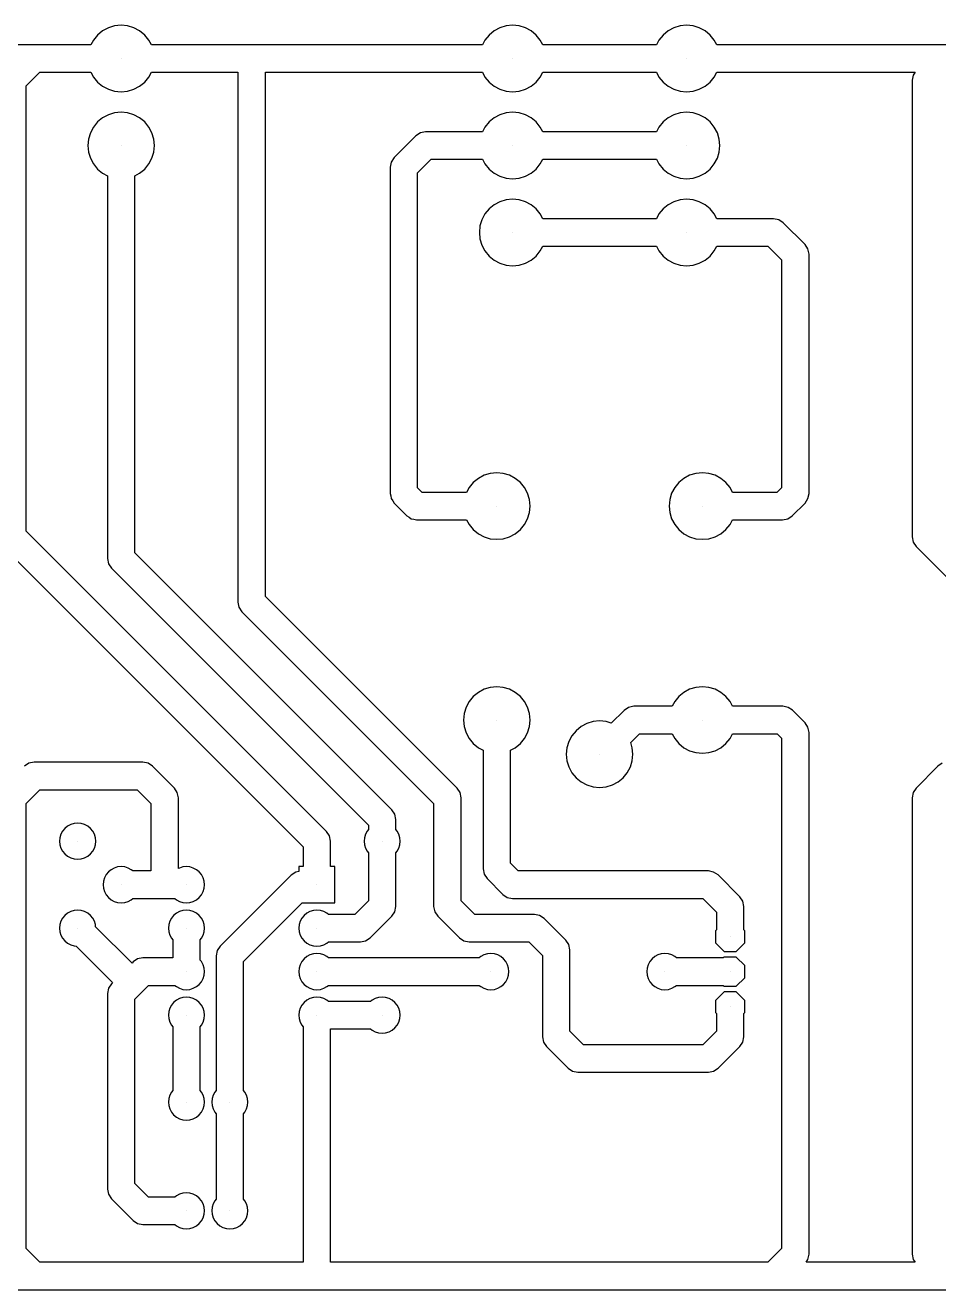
# Model space of a CAD drawing. Extents: x -126 to 94, y 3 to 111.
# Drawn here: x -16.3 to 37.1, y 19.4 to 93.3 of the extents above; entities that cross this region are included whole.
import ezdxf

# ---------------------------------------------------------------- set-up
doc = ezdxf.new("R2010")
doc.units = 0
doc.header["$LTSCALE"] = 0.000394
doc.header["$PDMODE"] = 35
doc.header["$PDSIZE"] = 0.000315
doc.layers.add('PLAN_1', color=7, linetype='CONTINUOUS')

msp = doc.modelspace()

# ---------------------------------------------------------------- linework, layer by layer
at = {"layer": 'PLAN_1', "color": 7}
for p, q in [((-11.41423, 93.113541), (-11.750221, 92.933952)), ((-11.04966, 93.224136), (-11.41423, 93.113541)), ((-10.670525, 93.261475), (-11.04966, 93.224136)), ((-10.291389, 93.224136), (-10.670525, 93.261475)), ((-9.926819, 93.113541), (-10.291389, 93.224136)), ((-9.590828, 92.933952), (-9.926819, 93.113541)), ((11.44577, 93.113541), (11.109772, 92.933952)), ((11.810333, 93.224136), (11.44577, 93.113541)), ((12.189468, 93.261475), (11.810333, 93.224136)), ((12.568604, 93.224136), (12.189468, 93.261475)), ((12.933167, 93.113541), (12.568604, 93.224136)), ((13.269165, 92.933952), (12.933167, 93.113541)), ((21.605774, 93.113541), (21.269775, 92.933952)), ((21.970337, 93.224136), (21.605774, 93.113541)), ((22.349472, 93.261475), (21.970337, 93.224136)), ((22.728607, 93.224136), (22.349472, 93.261475)), ((23.09317, 93.113541), (22.728607, 93.224136)), ((23.429169, 92.933952), (23.09317, 93.113541)), ((-12.2864, 92.397774), (-12.435684, 92.118477)), ((-12.044716, 92.692268), (-12.2864, 92.397774)), ((-11.750221, 92.933952), (-12.044716, 92.692268)), ((-9.296333, 92.692268), (-9.590828, 92.933952)), ((-9.054649, 92.397774), (-9.296333, 92.692268)), ((-8.905365, 92.118477), (-9.054649, 92.397774)), ((10.573593, 92.397774), (10.424316, 92.118477)), ((10.815277, 92.692268), (10.573593, 92.397774)), ((11.109772, 92.933952), (10.815277, 92.692268)), ((13.56366, 92.692268), (13.269165, 92.933952)), ((13.805344, 92.397774), (13.56366, 92.692268)), ((13.95462, 92.118477), (13.805344, 92.397774)), ((20.733597, 92.397774), (20.58432, 92.118477)), ((20.975281, 92.692268), (20.733597, 92.397774)), ((21.269775, 92.933952), (20.975281, 92.692268)), ((23.723663, 92.692268), (23.429169, 92.933952)), ((23.965347, 92.397774), (23.723663, 92.692268)), ((24.114624, 92.118477), (23.965347, 92.397774)), ((-15.750526, 92.118477), (-29.225365, 92.118477)), ((-12.435684, 92.118477), (-15.750526, 92.118477)), ((-3.050529, 92.118477), (-8.905365, 92.118477)), ((10.424316, 92.118477), (-3.050529, 92.118477)), ((20.58432, 92.118477), (13.95462, 92.118477)), ((37.589478, 92.118477), (24.114624, 92.118477)), ((-16.220123, 89.716553), (-15.418999, 90.517677)), ((-15.418999, 90.517677), (-12.435684, 90.517677)), ((-12.435684, 90.517677), (-12.2864, 90.23838)), ((-12.2864, 90.23838), (-12.044716, 89.943886)), ((-9.296333, 89.943886), (-9.054649, 90.23838)), ((-9.054649, 90.23838), (-8.905365, 90.517677)), ((-8.905365, 90.517677), (-3.850929, 90.517677)), ((-3.850929, 90.517677), (-3.850929, 59.568073)), ((-2.25013, 59.899605), (-2.25013, 90.517677)), ((-2.25013, 90.517677), (10.424316, 90.517677)), ((10.424316, 90.517677), (10.573593, 90.23838)), ((10.573593, 90.23838), (10.815277, 89.943886)), ((13.56366, 89.943886), (13.805344, 90.23838)), ((13.805344, 90.23838), (13.95462, 90.517677)), ((13.95462, 90.517677), (20.58432, 90.517677)), ((20.58432, 90.517677), (20.733597, 90.23838)), ((20.733597, 90.23838), (20.975281, 89.943886)), ((23.723663, 89.943886), (23.965347, 90.23838)), ((23.965347, 90.23838), (24.114624, 90.517677)), ((24.114624, 90.517677), (35.689117, 90.517677)), ((35.580002, 90.354378), (35.519073, 90.04808)), ((35.689117, 90.517677), (35.580002, 90.354378)), ((-16.220123, 63.709599), (-16.220123, 89.716553)), ((-12.044716, 89.943886), (-11.750221, 89.702202)), ((-11.750221, 89.702202), (-11.41423, 89.522614)), ((-11.41423, 89.522614), (-11.04966, 89.412018)), ((-11.04966, 89.412018), (-10.670525, 89.37468)), ((-10.670525, 89.37468), (-10.291389, 89.412018)), ((-10.291389, 89.412018), (-9.926819, 89.522614)), ((-9.926819, 89.522614), (-9.590828, 89.702202)), ((-9.590828, 89.702202), (-9.296333, 89.943886)), ((10.815277, 89.943886), (11.109772, 89.702202)), ((11.109772, 89.702202), (11.44577, 89.522614)), ((11.44577, 89.522614), (11.810333, 89.412018)), ((11.810333, 89.412018), (12.189468, 89.37468)), ((12.189468, 89.37468), (12.568604, 89.412018)), ((12.568604, 89.412018), (12.933167, 89.522614)), ((12.933167, 89.522614), (13.269165, 89.702202)), ((13.269165, 89.702202), (13.56366, 89.943886)), ((20.975281, 89.943886), (21.269775, 89.702202)), ((21.269775, 89.702202), (21.605774, 89.522614)), ((21.605774, 89.522614), (21.970337, 89.412018)), ((21.970337, 89.412018), (22.349472, 89.37468)), ((22.349472, 89.37468), (22.728607, 89.412018)), ((22.728607, 89.412018), (23.09317, 89.522614)), ((23.09317, 89.522614), (23.429169, 89.702202)), ((23.429169, 89.702202), (23.723663, 89.943886)), ((35.519073, 90.04808), (35.519073, 63.378071)), ((-11.41423, 88.033539), (-11.750221, 87.853951)), ((-11.04966, 88.144135), (-11.41423, 88.033539)), ((-10.670525, 88.181473), (-11.04966, 88.144135)), ((-10.291389, 88.144135), (-10.670525, 88.181473)), ((-9.926819, 88.033539), (-10.291389, 88.144135)), ((-9.590828, 87.853951), (-9.926819, 88.033539)), ((11.44577, 88.033539), (11.109772, 87.853951)), ((11.810333, 88.144135), (11.44577, 88.033539)), ((12.189468, 88.181473), (11.810333, 88.144135)), ((12.568604, 88.144135), (12.189468, 88.181473)), ((12.933167, 88.033539), (12.568604, 88.144135)), ((13.269165, 87.853951), (12.933167, 88.033539)), ((21.605774, 88.033539), (21.269775, 87.853951)), ((21.970337, 88.144135), (21.605774, 88.033539)), ((22.349472, 88.181473), (21.970337, 88.144135)), ((22.728607, 88.144135), (22.349472, 88.181473)), ((23.09317, 88.033539), (22.728607, 88.144135)), ((23.429169, 87.853951), (23.09317, 88.033539)), ((-12.2864, 87.317772), (-12.465988, 86.981781)), ((-12.044716, 87.612267), (-12.2864, 87.317772)), ((-11.750221, 87.853951), (-12.044716, 87.612267)), ((-9.296333, 87.612267), (-9.590828, 87.853951)), ((-9.054649, 87.317772), (-9.296333, 87.612267)), ((-8.875061, 86.981781), (-9.054649, 87.317772)), ((10.573593, 87.317772), (10.424316, 87.038475)), ((10.815277, 87.612267), (10.573593, 87.317772)), ((11.109772, 87.853951), (10.815277, 87.612267)), ((13.56366, 87.612267), (13.269165, 87.853951)), ((13.805344, 87.317772), (13.56366, 87.612267)), ((13.95462, 87.038475), (13.805344, 87.317772)), ((20.733597, 87.317772), (20.58432, 87.038475)), ((20.975281, 87.612267), (20.733597, 87.317772)), ((21.269775, 87.853951), (20.975281, 87.612267)), ((23.723663, 87.612267), (23.429169, 87.853951)), ((23.965347, 87.317772), (23.723663, 87.612267)), ((24.144928, 86.981781), (23.965347, 87.317772)), ((-12.576584, 86.61721), (-12.613922, 86.238075)), ((-12.465988, 86.981781), (-12.576584, 86.61721)), ((-8.764465, 86.61721), (-8.875061, 86.981781)), ((-8.727127, 86.238075), (-8.764465, 86.61721)), ((6.543518, 86.804039), (5.273499, 85.53405)), ((6.803177, 86.977547), (6.543518, 86.804039)), ((7.109467, 87.038475), (6.803177, 86.977547)), ((10.424316, 87.038475), (7.109467, 87.038475)), ((20.58432, 87.038475), (13.95462, 87.038475)), ((24.255524, 86.61721), (24.144928, 86.981781)), ((24.292877, 86.238075), (24.255524, 86.61721)), ((-12.613922, 86.238075), (-12.576584, 85.85894)), ((-12.576584, 85.85894), (-12.465988, 85.49437)), ((-8.875061, 85.49437), (-8.764465, 85.85894)), ((-8.764465, 85.85894), (-8.727127, 86.238075)), ((24.144928, 85.49437), (24.255524, 85.85894)), ((24.255524, 85.85894), (24.292877, 86.238075)), ((-12.465988, 85.49437), (-12.2864, 85.158379)), ((-12.2864, 85.158379), (-12.044716, 84.863884)), ((-9.296333, 84.863884), (-9.054649, 85.158379)), ((-9.054649, 85.158379), (-8.875061, 85.49437)), ((5.100006, 85.274376), (5.039062, 84.968079)), ((5.039062, 84.968079), (5.039062, 65.919441)), ((5.273499, 85.53405), (5.100006, 85.274376)), ((6.639862, 84.636543), (7.44101, 85.437675)), ((7.44101, 85.437675), (10.424316, 85.437675)), ((10.424316, 85.437675), (10.573593, 85.158379)), ((10.573593, 85.158379), (10.815277, 84.863884)), ((13.56366, 84.863884), (13.805344, 85.158379)), ((13.805344, 85.158379), (13.95462, 85.437675)), ((13.95462, 85.437675), (20.58432, 85.437675)), ((20.58432, 85.437675), (20.733597, 85.158379)), ((20.733597, 85.158379), (20.975281, 84.863884)), ((23.723663, 84.863884), (23.965347, 85.158379)), ((23.965347, 85.158379), (24.144928, 85.49437)), ((-12.044716, 84.863884), (-11.750221, 84.6222)), ((-11.750221, 84.6222), (-11.470924, 84.472916)), ((-11.470924, 84.472916), (-11.470924, 62.108074)), ((-9.870125, 84.472916), (-9.590828, 84.6222)), ((-9.870125, 62.439606), (-9.870125, 84.472916)), ((-9.590828, 84.6222), (-9.296333, 84.863884)), ((6.639862, 66.248802), (6.639862, 84.636543)), ((10.815277, 84.863884), (11.109772, 84.6222)), ((11.109772, 84.6222), (11.44577, 84.442612)), ((11.44577, 84.442612), (11.810333, 84.332016)), ((11.810333, 84.332016), (12.189468, 84.294678)), ((12.189468, 84.294678), (12.568604, 84.332016)), ((12.568604, 84.332016), (12.933167, 84.442612)), ((12.933167, 84.442612), (13.269165, 84.6222)), ((13.269165, 84.6222), (13.56366, 84.863884)), ((20.975281, 84.863884), (21.269775, 84.6222)), ((21.269775, 84.6222), (21.605774, 84.442612)), ((21.605774, 84.442612), (21.970337, 84.332016)), ((21.970337, 84.332016), (22.349472, 84.294678)), ((22.349472, 84.294678), (22.728607, 84.332016)), ((22.728607, 84.332016), (23.09317, 84.442612)), ((23.09317, 84.442612), (23.429169, 84.6222)), ((23.429169, 84.6222), (23.723663, 84.863884)), ((11.109772, 82.773956), (10.815277, 82.532272)), ((11.44577, 82.953545), (11.109772, 82.773956)), ((11.810333, 83.06414), (11.44577, 82.953545)), ((12.189468, 83.101479), (11.810333, 83.06414)), ((12.568604, 83.06414), (12.189468, 83.101479)), ((12.933167, 82.953545), (12.568604, 83.06414)), ((13.269165, 82.773956), (12.933167, 82.953545)), ((13.56366, 82.532272), (13.269165, 82.773956)), ((21.269775, 82.773956), (20.975281, 82.532272)), ((21.605774, 82.953545), (21.269775, 82.773956)), ((21.970337, 83.06414), (21.605774, 82.953545)), ((22.349472, 83.101479), (21.970337, 83.06414)), ((22.728607, 83.06414), (22.349472, 83.101479)), ((23.09317, 82.953545), (22.728607, 83.06414)), ((23.429169, 82.773956), (23.09317, 82.953545)), ((23.723663, 82.532272), (23.429169, 82.773956)), ((10.573593, 82.237778), (10.394012, 81.901787)), ((10.815277, 82.532272), (10.573593, 82.237778)), ((13.805344, 82.237778), (13.56366, 82.532272)), ((13.95462, 81.958481), (13.805344, 82.237778)), ((20.733597, 82.237778), (20.58432, 81.958481)), ((20.975281, 82.532272), (20.733597, 82.237778)), ((23.965347, 82.237778), (23.723663, 82.532272)), ((24.114624, 81.958481), (23.965347, 82.237778)), ((10.283417, 81.537216), (10.246063, 81.158081)), ((10.394012, 81.901787), (10.283417, 81.537216)), ((20.58432, 81.958481), (13.95462, 81.958481)), ((27.429474, 81.958481), (24.114624, 81.958481)), ((27.735779, 81.897552), (27.429474, 81.958481)), ((27.995438, 81.724045), (27.735779, 81.897552)), ((29.265442, 80.454041), (27.995438, 81.724045)), ((10.246063, 81.158081), (10.283417, 80.778946)), ((10.283417, 80.778946), (10.394012, 80.414375)), ((10.394012, 80.414375), (10.573593, 80.078384)), ((10.573593, 80.078384), (10.815277, 79.78389)), ((10.815277, 79.78389), (11.109772, 79.542206)), ((13.269165, 79.542206), (13.56366, 79.78389)), ((13.56366, 79.78389), (13.805344, 80.078384)), ((13.805344, 80.078384), (13.95462, 80.357681)), ((13.95462, 80.357681), (20.58432, 80.357681)), ((20.58432, 80.357681), (20.733597, 80.078384)), ((20.733597, 80.078384), (20.975281, 79.78389)), ((20.975281, 79.78389), (21.269775, 79.542206)), ((23.429169, 79.542206), (23.723663, 79.78389)), ((23.723663, 79.78389), (23.965347, 80.078384)), ((23.965347, 80.078384), (24.114624, 80.357681)), ((24.114624, 80.357681), (27.097931, 80.357681)), ((27.097931, 80.357681), (27.899078, 79.556541)), ((29.438934, 80.194374), (29.265442, 80.454041)), ((29.499878, 79.888077), (29.438934, 80.194374)), ((29.499878, 65.918076), (29.499878, 79.888077)), ((11.109772, 79.542206), (11.44577, 79.362617)), ((11.44577, 79.362617), (11.810333, 79.252022)), ((11.810333, 79.252022), (12.189468, 79.214684)), ((12.189468, 79.214684), (12.568604, 79.252022)), ((12.568604, 79.252022), (12.933167, 79.362617)), ((12.933167, 79.362617), (13.269165, 79.542206)), ((21.269775, 79.542206), (21.605774, 79.362617)), ((21.605774, 79.362617), (21.970337, 79.252022)), ((21.970337, 79.252022), (22.349472, 79.214684)), ((22.349472, 79.214684), (22.728607, 79.252022)), ((22.728607, 79.252022), (23.09317, 79.362617)), ((23.09317, 79.362617), (23.429169, 79.542206)), ((27.899078, 79.556541), (27.899078, 66.249603)), ((9.893265, 66.550591), (9.651581, 66.256096)), ((10.187759, 66.792274), (9.893265, 66.550591)), ((10.523743, 66.971863), (10.187759, 66.792274)), ((10.888321, 67.082458), (10.523743, 66.971863)), ((11.267456, 67.119797), (10.888321, 67.082458)), ((11.646591, 67.082458), (11.267456, 67.119797)), ((12.011169, 66.971863), (11.646591, 67.082458)), ((12.347153, 66.792274), (12.011169, 66.971863)), ((12.641647, 66.550591), (12.347153, 66.792274)), ((12.883331, 66.256096), (12.641647, 66.550591)), ((21.89476, 66.550591), (21.653076, 66.256096)), ((22.189255, 66.792274), (21.89476, 66.550591)), ((22.525238, 66.971863), (22.189255, 66.792274)), ((22.889816, 67.082458), (22.525238, 66.971863)), ((23.268951, 67.119797), (22.889816, 67.082458)), ((23.648087, 67.082458), (23.268951, 67.119797)), ((24.012665, 66.971863), (23.648087, 67.082458)), ((24.348648, 66.792274), (24.012665, 66.971863)), ((24.643143, 66.550591), (24.348648, 66.792274)), ((24.884827, 66.256096), (24.643143, 66.550591)), ((5.039062, 65.919441), (5.06955, 65.764885)), ((5.06955, 65.764885), (5.100006, 65.611778)), ((6.91095, 65.976799), (6.639862, 66.248802)), ((9.502289, 65.976799), (6.91095, 65.976799)), ((9.651581, 66.256096), (9.502289, 65.976799)), ((13.062927, 65.920105), (12.883331, 66.256096)), ((13.173523, 65.555534), (13.062927, 65.920105)), ((21.47348, 65.920105), (21.362885, 65.555534)), ((21.653076, 66.256096), (21.47348, 65.920105)), ((25.034119, 65.976799), (24.884827, 66.256096)), ((27.626266, 65.976799), (25.034119, 65.976799)), ((27.899078, 66.249603), (27.626266, 65.976799)), ((29.438934, 65.611778), (29.499878, 65.918076)), ((5.100006, 65.611778), (5.186798, 65.481873)), ((5.186798, 65.481873), (5.273499, 65.352112)), ((5.273499, 65.352112), (6.011688, 64.611404)), ((13.210846, 65.176399), (13.173523, 65.555534)), ((13.173523, 64.797264), (13.210846, 65.176399)), ((21.362885, 65.555534), (21.325562, 65.176399)), ((21.325562, 65.176399), (21.362885, 64.797264)), ((28.523758, 64.610435), (29.265442, 65.352112)), ((29.265442, 65.352112), (29.438934, 65.611778)), ((6.011688, 64.611404), (6.141693, 64.524208)), ((6.141693, 64.524208), (6.271057, 64.437454)), ((6.271057, 64.437454), (6.424957, 64.406563)), ((6.424957, 64.406563), (6.578613, 64.375999)), ((6.578613, 64.375999), (9.502289, 64.375999)), ((9.502289, 64.375999), (9.651581, 64.096703)), ((12.883331, 64.096703), (13.062927, 64.432693)), ((13.062927, 64.432693), (13.173523, 64.797264)), ((21.362885, 64.797264), (21.47348, 64.432693)), ((21.47348, 64.432693), (21.653076, 64.096703)), ((24.884827, 64.096703), (25.034119, 64.375999)), ((25.034119, 64.375999), (27.957794, 64.375999)), ((27.957794, 64.375999), (28.264099, 64.436928)), ((28.264099, 64.436928), (28.523758, 64.610435)), ((1.325439, 46.164047), (-16.220123, 63.709599)), ((9.651581, 64.096703), (9.893265, 63.802204)), ((9.893265, 63.802204), (10.187759, 63.56052)), ((10.187759, 63.56052), (10.523743, 63.380932)), ((12.011169, 63.380932), (12.347153, 63.56052)), ((12.347153, 63.56052), (12.641647, 63.802204)), ((12.641647, 63.802204), (12.883331, 64.096703)), ((21.653076, 64.096703), (21.89476, 63.802204)), ((21.89476, 63.802204), (22.189255, 63.56052)), ((22.189255, 63.56052), (22.525238, 63.380932)), ((24.012665, 63.380932), (24.348648, 63.56052)), ((24.348648, 63.56052), (24.643143, 63.802204)), ((24.643143, 63.802204), (24.884827, 64.096703)), ((-17.586487, 62.812103), (-0.040924, 45.266548)), ((10.523743, 63.380932), (10.888321, 63.27034)), ((10.888321, 63.27034), (11.267456, 63.232998)), ((11.267456, 63.232998), (11.646591, 63.27034)), ((11.646591, 63.27034), (12.011169, 63.380932)), ((22.525238, 63.380932), (22.889816, 63.27034)), ((22.889816, 63.27034), (23.268951, 63.232998)), ((23.268951, 63.232998), (23.648087, 63.27034)), ((23.648087, 63.27034), (24.012665, 63.380932)), ((35.519073, 63.378071), (35.580002, 63.071774)), ((35.580002, 63.071774), (35.75351, 62.812103)), ((35.75351, 62.812103), (53.299072, 45.266541)), ((-11.470924, 62.108074), (-11.409996, 61.801777)), ((5.135437, 47.434044), (-9.870125, 62.439606)), ((-11.409996, 61.801777), (-11.236488, 61.542107)), ((-11.236488, 61.542107), (3.769073, 46.536545)), ((8.945435, 48.704041), (-2.25013, 59.899605)), ((-3.850929, 59.568073), (-3.790001, 59.261776)), ((-3.790001, 59.261776), (-3.616493, 59.002106)), ((-3.616493, 59.002106), (7.579071, 47.806541)), ((9.893265, 54.05125), (9.651581, 53.756752)), ((10.187759, 54.292934), (9.893265, 54.05125)), ((10.523743, 54.472523), (10.187759, 54.292934)), ((10.888321, 54.583115), (10.523743, 54.472523)), ((11.267456, 54.620457), (10.888321, 54.583115)), ((11.646591, 54.583115), (11.267456, 54.620457)), ((12.011169, 54.472523), (11.646591, 54.583115)), ((12.347153, 54.292934), (12.011169, 54.472523)), ((12.641647, 54.05125), (12.347153, 54.292934)), ((12.883331, 53.756752), (12.641647, 54.05125)), ((21.89476, 54.05125), (21.653076, 53.756752)), ((22.189255, 54.292934), (21.89476, 54.05125)), ((22.525238, 54.472523), (22.189255, 54.292934)), ((22.889816, 54.583115), (22.525238, 54.472523)), ((23.268951, 54.620457), (22.889816, 54.583115)), ((23.648087, 54.583115), (23.268951, 54.620457)), ((24.012665, 54.472523), (23.648087, 54.583115)), ((24.348648, 54.292934), (24.012665, 54.472523)), ((24.643143, 54.05125), (24.348648, 54.292934)), ((24.884827, 53.756752), (24.643143, 54.05125)), ((9.471985, 53.420765), (9.361389, 53.056198)), ((9.651581, 53.756752), (9.471985, 53.420765)), ((13.062927, 53.420765), (12.883331, 53.756752)), ((13.173523, 53.056198), (13.062927, 53.420765)), ((18.702484, 53.243023), (17.95166, 52.492199)), ((18.962158, 53.416531), (18.702484, 53.243023)), ((19.268448, 53.477455), (18.962158, 53.416531)), ((21.503784, 53.477455), (19.268448, 53.477455)), ((21.653076, 53.756752), (21.503784, 53.477455)), ((25.034119, 53.477455), (24.884827, 53.756752)), ((27.967957, 53.477455), (25.034119, 53.477455)), ((28.274261, 53.416531), (27.967957, 53.477455)), ((28.532944, 53.244007), (28.274261, 53.416531)), ((29.264465, 52.515026), (28.532944, 53.244007)), ((9.361389, 53.056198), (9.324066, 52.677059)), ((9.324066, 52.677059), (9.361389, 52.29792)), ((13.210846, 52.677059), (13.173523, 53.056198)), ((13.173523, 52.29792), (13.210846, 52.677059)), ((16.525757, 52.473537), (16.189774, 52.293949)), ((16.890335, 52.584129), (16.525757, 52.473537)), ((17.26947, 52.621471), (16.890335, 52.584129)), ((17.648605, 52.584129), (17.26947, 52.621471)), ((17.95166, 52.492199), (17.648605, 52.584129)), ((29.438934, 52.254375), (29.264465, 52.515026)), ((9.361389, 52.29792), (9.471985, 51.933353)), ((9.471985, 51.933353), (9.651581, 51.597366)), ((12.883331, 51.597366), (13.062927, 51.933353)), ((13.062927, 51.933353), (13.173523, 52.29792)), ((15.653595, 51.757767), (15.473999, 51.42178)), ((15.895279, 52.052265), (15.653595, 51.757767)), ((16.189774, 52.293949), (15.895279, 52.052265)), ((19.083588, 51.360275), (19.599976, 51.876663)), ((19.599976, 51.876663), (21.503784, 51.876663)), ((21.503784, 51.876663), (21.653076, 51.597366)), ((24.884827, 51.597366), (25.034119, 51.876663)), ((25.034119, 51.876663), (27.637238, 51.876663)), ((27.637238, 51.876663), (27.899078, 51.615726)), ((29.499878, 51.948078), (29.438934, 52.254375)), ((29.499878, 21.468079), (29.499878, 51.948078)), ((9.651581, 51.597366), (9.893265, 51.302868)), ((9.893265, 51.302868), (10.187759, 51.061184)), ((10.187759, 51.061184), (10.467056, 50.9119)), ((12.067856, 50.9119), (12.347153, 51.061184)), ((12.347153, 51.061184), (12.641647, 51.302868)), ((12.641647, 51.302868), (12.883331, 51.597366)), ((15.363403, 51.057213), (15.32608, 50.678074)), ((15.473999, 51.42178), (15.363403, 51.057213)), ((19.175537, 51.057213), (19.083588, 51.360275)), ((19.21286, 50.678074), (19.175537, 51.057213)), ((21.653076, 51.597366), (21.89476, 51.302868)), ((21.89476, 51.302868), (22.189255, 51.061184)), ((22.189255, 51.061184), (22.525238, 50.881596)), ((24.012665, 50.881596), (24.348648, 51.061184)), ((24.348648, 51.061184), (24.643143, 51.302868)), ((24.643143, 51.302868), (24.884827, 51.597366)), ((27.899078, 51.615726), (27.899078, 21.799608)), ((10.467056, 50.9119), (10.467056, 43.977558)), ((12.067856, 44.30909), (12.067856, 50.9119)), ((15.32608, 50.678074), (15.363403, 50.298935)), ((15.363403, 50.298935), (15.473999, 49.934368)), ((19.064941, 49.934368), (19.175537, 50.298935)), ((19.175537, 50.298935), (19.21286, 50.678074)), ((22.525238, 50.881596), (22.889816, 50.771004)), ((22.889816, 50.771004), (23.268951, 50.733662)), ((23.268951, 50.733662), (23.648087, 50.771004)), ((23.648087, 50.771004), (24.012665, 50.881596)), ((-16.056824, 50.147549), (-16.31649, 49.974045)), ((-15.750526, 50.208473), (-16.056824, 50.147549)), ((-9.400528, 50.208473), (-15.750526, 50.208473)), ((-9.094231, 50.147549), (-9.400528, 50.208473)), ((-8.834564, 49.974045), (-9.094231, 50.147549)), ((-7.56456, 48.704041), (-8.834564, 49.974045)), ((15.473999, 49.934368), (15.653595, 49.598381)), ((15.653595, 49.598381), (15.895279, 49.303883)), ((18.643661, 49.303883), (18.885345, 49.598381)), ((18.885345, 49.598381), (19.064941, 49.934368)), ((37.023499, 49.974045), (35.75351, 48.704041)), ((37.283173, 50.147549), (37.023499, 49.974045)), ((15.895279, 49.303883), (16.189774, 49.062199)), ((16.189774, 49.062199), (16.525757, 48.88261)), ((16.525757, 48.88261), (16.890335, 48.772018)), ((16.890335, 48.772018), (17.26947, 48.734676)), ((17.26947, 48.734676), (17.648605, 48.772018)), ((17.648605, 48.772018), (18.013184, 48.88261)), ((18.013184, 48.88261), (18.349167, 49.062199)), ((18.349167, 49.062199), (18.643661, 49.303883)), ((-16.220123, 47.806538), (-15.418983, 48.607681)), ((-15.418983, 48.607681), (-9.732063, 48.607681)), ((-9.732063, 48.607681), (-8.930923, 47.806541)), ((-7.391052, 48.44437), (-7.56456, 48.704041)), ((-7.330124, 48.138073), (-7.391052, 48.44437)), ((-7.330124, 43.996887), (-7.330124, 48.138073)), ((9.118942, 48.44437), (8.945435, 48.704041)), ((9.179871, 48.138073), (9.118942, 48.44437)), ((9.179871, 42.119606), (9.179871, 48.138073)), ((35.580002, 48.44437), (35.519073, 48.138073)), ((35.519073, 48.138073), (35.519073, 21.468079)), ((35.75351, 48.704041), (35.580002, 48.44437)), ((-16.220123, 21.799608), (-16.220123, 47.806538)), ((-8.930923, 47.806541), (-8.930923, 43.858475)), ((5.308945, 47.174374), (5.135437, 47.434044)), ((7.579071, 47.806541), (7.579071, 41.788074)), ((-13.614029, 46.572216), (-13.796318, 46.474777)), ((-13.416229, 46.632217), (-13.614029, 46.572216)), ((-13.210526, 46.652477), (-13.416229, 46.632217)), ((-13.004822, 46.632217), (-13.210526, 46.652477)), ((-12.807022, 46.572216), (-13.004822, 46.632217)), ((-12.624733, 46.474777), (-12.807022, 46.572216)), ((3.769073, 46.536545), (3.769073, 46.276848)), ((5.369873, 46.868076), (5.308945, 47.174374)), ((5.369873, 46.276848), (5.369873, 46.868076)), ((-14.244659, 45.803783), (-14.264923, 45.59808)), ((-14.184662, 46.001579), (-14.244659, 45.803783)), ((-14.087227, 46.183872), (-14.184662, 46.001579)), ((-13.9561, 46.343651), (-14.087227, 46.183872)), ((-13.796318, 46.474777), (-13.9561, 46.343651)), ((-12.464951, 46.343651), (-12.624733, 46.474777)), ((-12.333824, 46.183872), (-12.464951, 46.343651)), ((-12.236389, 46.001579), (-12.333824, 46.183872)), ((-12.176392, 45.803783), (-12.236389, 46.001579)), ((-12.156128, 45.59808), (-12.176392, 45.803783)), ((1.498947, 45.904377), (1.325439, 46.164047)), ((1.559875, 45.59808), (1.498947, 45.904377)), ((3.535339, 45.803783), (3.515076, 45.59808)), ((3.595337, 46.001579), (3.535339, 45.803783)), ((3.69278, 46.183872), (3.595337, 46.001579)), ((3.769073, 46.276848), (3.69278, 46.183872)), ((5.446167, 46.183872), (5.369873, 46.276848)), ((5.54361, 46.001579), (5.446167, 46.183872)), ((5.603607, 45.803783), (5.54361, 46.001579)), ((5.623871, 45.59808), (5.603607, 45.803783)), ((-14.264923, 45.59808), (-14.244659, 45.392376)), ((-14.244659, 45.392376), (-14.184662, 45.19458)), ((-14.184662, 45.19458), (-14.087227, 45.012287)), ((-12.333824, 45.012287), (-12.236389, 45.19458)), ((-12.236389, 45.19458), (-12.176392, 45.392376)), ((-12.176392, 45.392376), (-12.156128, 45.59808)), ((-0.040924, 45.266548), (-0.040924, 44.112476)), ((1.559875, 44.112476), (1.559875, 45.59808)), ((3.515076, 45.59808), (3.535339, 45.392376)), ((3.535339, 45.392376), (3.595337, 45.19458)), ((3.595337, 45.19458), (3.69278, 45.012287)), ((5.446167, 45.012287), (5.54361, 45.19458)), ((5.54361, 45.19458), (5.603607, 45.392376)), ((5.603607, 45.392376), (5.623871, 45.59808)), ((-14.087227, 45.012287), (-13.9561, 44.852509)), ((-13.9561, 44.852509), (-13.796318, 44.721378)), ((-13.796318, 44.721378), (-13.614029, 44.623943)), ((-13.614029, 44.623943), (-13.416229, 44.563942)), ((-13.416229, 44.563942), (-13.210526, 44.543682)), ((-13.210526, 44.543682), (-13.004822, 44.563942)), ((-13.004822, 44.563942), (-12.807022, 44.623943)), ((-12.807022, 44.623943), (-12.624733, 44.721382)), ((-12.624733, 44.721382), (-12.464951, 44.852509)), ((-12.464951, 44.852509), (-12.333824, 45.012287)), ((3.69278, 45.012287), (3.769073, 44.919312)), ((3.769073, 44.919312), (3.769073, 42.119606)), ((5.369873, 44.919312), (5.446167, 45.012287)), ((5.369873, 41.788074), (5.369873, 44.919312)), ((-11.547226, 43.643871), (-11.644661, 43.461578)), ((-11.4161, 43.80365), (-11.547226, 43.643871)), ((-11.256317, 43.934776), (-11.4161, 43.80365)), ((-11.074028, 44.032215), (-11.256317, 43.934776)), ((-10.876228, 44.092216), (-11.074028, 44.032215)), ((-10.670525, 44.112476), (-10.876228, 44.092216)), ((-10.464821, 44.092216), (-10.670525, 44.112476)), ((-10.267021, 44.032215), (-10.464821, 44.092216)), ((-10.084732, 43.934776), (-10.267021, 44.032215)), ((-9.991753, 43.858475), (-10.084732, 43.934776)), ((-8.930923, 43.858475), (-9.991753, 43.858475)), ((-7.26403, 44.032215), (-7.330124, 43.996887)), ((-7.066231, 44.092216), (-7.26403, 44.032215)), ((-6.860527, 44.112476), (-7.066231, 44.092216)), ((-6.654823, 44.092216), (-6.860527, 44.112476)), ((-6.457024, 44.032215), (-6.654823, 44.092216)), ((-6.274734, 43.934776), (-6.457024, 44.032215)), ((-6.114952, 43.80365), (-6.274734, 43.934776)), ((-5.983826, 43.643871), (-6.114952, 43.80365)), ((-5.886391, 43.461578), (-5.983826, 43.643871)), ((-0.738846, 43.623871), (-4.88649, 39.473686)), ((-0.479004, 43.79755), (-0.738846, 43.623871)), ((-0.294922, 43.834164), (-0.479004, 43.79755)), ((-0.040924, 44.112476), (-0.294922, 44.112476)), ((-0.294922, 44.112476), (-0.294922, 43.834164)), ((1.813873, 44.112476), (1.559875, 44.112476)), ((1.813873, 42.003681), (1.813873, 44.112476)), ((10.467056, 43.977558), (10.527985, 43.671261)), ((10.527985, 43.671261), (10.701492, 43.411591)), ((12.518463, 43.858475), (12.067856, 44.30909)), ((23.619476, 43.858475), (12.518463, 43.858475)), ((23.925766, 43.79755), (23.619476, 43.858475)), ((24.185425, 43.624046), (23.925766, 43.79755)), ((25.455444, 42.354042), (24.185425, 43.624046)), ((-11.704659, 43.263783), (-11.724922, 43.058079)), ((-11.724922, 43.058079), (-11.704659, 42.852375)), ((-11.644661, 43.461578), (-11.704659, 43.263783)), ((-11.704659, 42.852375), (-11.644661, 42.654579)), ((-5.826393, 43.263783), (-5.886391, 43.461578)), ((-5.886391, 42.654579), (-5.826393, 42.852375)), ((-5.806129, 43.058079), (-5.826393, 43.263783)), ((-5.826393, 42.852375), (-5.806129, 43.058079)), ((10.701492, 43.411591), (11.620972, 42.492111)), ((-11.644661, 42.654579), (-11.547226, 42.472286)), ((-11.547226, 42.472286), (-11.4161, 42.312508)), ((-11.4161, 42.312508), (-11.256317, 42.181377)), ((-11.256317, 42.181377), (-11.074028, 42.083942)), ((-10.267021, 42.083942), (-10.084732, 42.181381)), ((-10.084732, 42.181381), (-9.991753, 42.257683)), ((-9.991753, 42.257683), (-8.130524, 42.257683)), ((-8.130524, 42.257683), (-7.539299, 42.257683)), ((-7.539299, 42.257683), (-7.44632, 42.181377)), ((-7.44632, 42.181377), (-7.26403, 42.083942)), ((-6.457024, 42.083942), (-6.274734, 42.181381)), ((-6.274734, 42.181381), (-6.114952, 42.312508)), ((-6.114952, 42.312508), (-5.983826, 42.472286)), ((-5.983826, 42.472286), (-5.886391, 42.654579)), ((3.769073, 42.119606), (2.967941, 41.318474)), ((9.981018, 41.318474), (9.179871, 42.119606)), ((11.620972, 42.492111), (11.880646, 42.318607)), ((11.880646, 42.318607), (12.186935, 42.257683)), ((12.186935, 42.257683), (23.287933, 42.257683)), ((23.287933, 42.257683), (24.089081, 41.456543)), ((25.628937, 42.094372), (25.455444, 42.354042)), ((-13.796318, 41.394775), (-13.9561, 41.263649)), ((-13.614029, 41.492214), (-13.796318, 41.394775)), ((-13.416229, 41.552216), (-13.614029, 41.492214)), ((-13.210526, 41.572475), (-13.416229, 41.552216)), ((-13.004822, 41.552216), (-13.210526, 41.572475)), ((-12.807022, 41.492214), (-13.004822, 41.552216)), ((-12.624733, 41.394775), (-12.807022, 41.492214)), ((-12.464951, 41.263649), (-12.624733, 41.394775)), ((-11.074028, 42.083942), (-10.876228, 42.023941)), ((-10.876228, 42.023941), (-10.670525, 42.003681)), ((-10.670525, 42.003681), (-10.464821, 42.023941)), ((-10.464821, 42.023941), (-10.267021, 42.083942)), ((-7.44632, 41.394775), (-7.606102, 41.263649)), ((-7.26403, 41.492214), (-7.44632, 41.394775)), ((-7.26403, 42.083942), (-7.066231, 42.023941)), ((-7.066231, 41.552216), (-7.26403, 41.492214)), ((-7.066231, 42.023941), (-6.860527, 42.003681)), ((-6.860527, 41.572475), (-7.066231, 41.552216)), ((-6.860527, 42.003681), (-6.654823, 42.023941)), ((-6.654823, 41.552216), (-6.860527, 41.572475)), ((-6.654823, 42.023941), (-6.457024, 42.083942)), ((-6.457024, 41.492214), (-6.654823, 41.552216)), ((-6.274734, 41.394775), (-6.457024, 41.492214)), ((-6.114952, 41.263649), (-6.274734, 41.394775)), ((-3.520126, 38.576332), (-0.094879, 42.003681)), ((-0.094879, 42.003681), (1.813873, 42.003681)), ((0.173676, 41.394775), (0.013901, 41.263649)), ((0.355972, 41.492214), (0.173676, 41.394775)), ((0.553772, 41.552216), (0.355972, 41.492214)), ((0.759476, 41.572475), (0.553772, 41.552216)), ((0.965179, 41.552216), (0.759476, 41.572475)), ((1.162979, 41.492214), (0.965179, 41.552216)), ((1.345276, 41.394775), (1.162979, 41.492214)), ((1.438248, 41.318474), (1.345276, 41.394775)), ((5.135437, 41.222107), (5.308945, 41.481777)), ((5.308945, 41.481777), (5.369873, 41.788074)), ((7.579071, 41.788074), (7.639999, 41.481777)), ((7.639999, 41.481777), (7.813507, 41.222107)), ((24.089081, 41.456543), (24.089081, 40.417633)), ((25.68988, 41.788074), (25.628937, 42.094372)), ((25.68988, 40.417633), (25.68988, 41.788074)), ((-14.244659, 40.723782), (-14.264923, 40.518078)), ((-14.184662, 40.921577), (-14.244659, 40.723782)), ((-14.087227, 41.10387), (-14.184662, 40.921577)), ((-13.9561, 41.263649), (-14.087227, 41.10387)), ((-12.333824, 41.10387), (-12.464951, 41.263649)), ((-12.236389, 40.921577), (-12.333824, 41.10387)), ((-12.176392, 40.723782), (-12.236389, 40.921577)), ((-12.164597, 40.604084), (-12.176392, 40.723782)), ((-7.894661, 40.723782), (-7.914925, 40.518078)), ((-7.834663, 40.921577), (-7.894661, 40.723782)), ((-7.737228, 41.10387), (-7.834663, 40.921577)), ((-7.606102, 41.263649), (-7.737228, 41.10387)), ((-5.983826, 41.10387), (-6.114952, 41.263649)), ((-5.886391, 40.921577), (-5.983826, 41.10387)), ((-5.826393, 40.723782), (-5.886391, 40.921577)), ((-5.806129, 40.518078), (-5.826393, 40.723782)), ((-0.274658, 40.723782), (-0.294922, 40.518078)), ((-0.214661, 40.921577), (-0.274658, 40.723782)), ((-0.117218, 41.10387), (-0.214661, 40.921577)), ((0.013901, 41.263649), (-0.117218, 41.10387)), ((2.967941, 41.318474), (1.438248, 41.318474)), ((3.865448, 39.95211), (5.135437, 41.222107)), ((7.813507, 41.222107), (9.083511, 39.95211)), ((13.459473, 41.318474), (9.981018, 41.318474)), ((13.765778, 41.257549), (13.459473, 41.318474)), ((14.025436, 41.084045), (13.765778, 41.257549)), ((15.295441, 39.814045), (14.025436, 41.084045)), ((-14.264923, 40.518078), (-14.244659, 40.312374)), ((-14.244659, 40.312374), (-14.184662, 40.114578)), ((-14.184662, 40.114578), (-14.087227, 39.932285)), ((-14.087227, 39.932285), (-13.9561, 39.772507)), ((-10.03553, 38.475014), (-12.164597, 40.604084)), ((-7.914925, 40.518078), (-7.894661, 40.312374)), ((-7.894661, 40.312374), (-7.834663, 40.114578)), ((-7.834663, 40.114578), (-7.737228, 39.932285)), ((-7.737228, 39.932285), (-7.660927, 39.83931)), ((-6.060127, 39.83931), (-5.983826, 39.932285)), ((-5.983826, 39.932285), (-5.886391, 40.114578)), ((-5.886391, 40.114578), (-5.826393, 40.312374)), ((-5.826393, 40.312374), (-5.806129, 40.518078)), ((-0.294922, 40.518078), (-0.274658, 40.312374)), ((-0.274658, 40.312374), (-0.214661, 40.114578)), ((-0.214661, 40.114578), (-0.117218, 39.932285)), ((-0.117218, 39.932285), (0.013901, 39.772507)), ((3.605774, 39.778606), (3.865448, 39.95211)), ((9.083511, 39.95211), (9.34317, 39.778606)), ((24.089081, 40.417633), (24.035309, 40.363876)), ((24.035309, 40.363876), (24.035309, 39.656273)), ((25.743622, 40.363876), (25.68988, 40.417633)), ((25.743622, 39.656273), (25.743622, 40.363876)), ((-13.9561, 39.772507), (-13.796318, 39.641376)), ((-13.796318, 39.641376), (-13.614029, 39.543941)), ((-13.614029, 39.543941), (-13.416229, 39.48394)), ((-13.416229, 39.48394), (-13.296532, 39.472153)), ((-13.296532, 39.472153), (-11.167458, 37.343075)), ((-7.660927, 39.83931), (-7.660927, 38.778473)), ((-6.060127, 38.656845), (-6.060127, 39.83931)), ((-5.059998, 39.214016), (-5.120926, 38.907719)), ((-4.88649, 39.473686), (-5.059998, 39.214016)), ((0.013901, 39.772507), (0.173676, 39.641376)), ((0.173676, 39.641376), (0.355972, 39.543941)), ((0.355972, 39.543941), (0.553772, 39.48394)), ((0.553772, 39.48394), (0.759476, 39.46368)), ((0.759476, 39.46368), (0.965179, 39.48394)), ((0.965179, 39.48394), (1.162979, 39.543941)), ((1.162979, 39.543941), (1.345276, 39.64138)), ((1.345276, 39.64138), (1.438248, 39.717682)), ((1.438248, 39.717682), (3.299469, 39.717682)), ((3.299469, 39.717682), (3.605774, 39.778606)), ((9.34317, 39.778606), (9.649475, 39.717682)), ((9.649475, 39.717682), (13.12793, 39.717682)), ((13.12793, 39.717682), (13.929077, 38.916546)), ((15.468948, 39.554375), (15.295441, 39.814045)), ((15.529877, 39.248077), (15.468948, 39.554375)), ((15.529877, 34.499615), (15.529877, 39.248077)), ((24.035309, 39.656273), (24.535675, 39.155922)), ((24.535675, 39.155922), (25.243286, 39.155922)), ((25.243286, 39.155922), (25.743622, 39.656273)), ((-9.966499, 38.544041), (-10.03553, 38.475014)), ((-9.706825, 38.717548), (-9.966499, 38.544041)), ((-9.400528, 38.778473), (-9.706825, 38.717548)), ((-7.660927, 38.778473), (-9.400528, 38.778473)), ((-5.983826, 38.563869), (-6.060127, 38.656845)), ((-5.886391, 38.381577), (-5.983826, 38.563869)), ((-5.120926, 38.907719), (-5.120926, 31.036844)), ((-3.520126, 31.036844), (-3.520126, 38.576332)), ((-0.117218, 38.563869), (-0.214661, 38.381577)), ((0.013901, 38.723648), (-0.117218, 38.563869)), ((0.173676, 38.854774), (0.013901, 38.723648)), ((0.355972, 38.952213), (0.173676, 38.854774)), ((0.553772, 39.012215), (0.355972, 38.952213)), ((0.759476, 39.032475), (0.553772, 39.012215)), ((0.965179, 39.012215), (0.759476, 39.032475)), ((1.162979, 38.952213), (0.965179, 39.012215)), ((1.345276, 38.854774), (1.162979, 38.952213)), ((1.438248, 38.778473), (1.345276, 38.854774)), ((10.240692, 38.778473), (1.438248, 38.778473)), ((10.333679, 38.854774), (10.240692, 38.778473)), ((10.515961, 38.952213), (10.333679, 38.854774)), ((10.713776, 39.012215), (10.515961, 38.952213)), ((10.919464, 39.032475), (10.713776, 39.012215)), ((11.125183, 39.012215), (10.919464, 39.032475)), ((11.322968, 38.952213), (11.125183, 39.012215)), ((11.505264, 38.854774), (11.322968, 38.952213)), ((11.665039, 38.723648), (11.505264, 38.854774)), ((11.796173, 38.563869), (11.665039, 38.723648)), ((11.893616, 38.381577), (11.796173, 38.563869)), ((13.929077, 38.916546), (13.929077, 34.168083)), ((20.202759, 38.563869), (20.105331, 38.381577)), ((20.333893, 38.723648), (20.202759, 38.563869)), ((20.493683, 38.854774), (20.333893, 38.723648)), ((20.675964, 38.952213), (20.493683, 38.854774)), ((20.873764, 39.012215), (20.675964, 38.952213)), ((21.079468, 39.032475), (20.873764, 39.012215)), ((21.285172, 39.012215), (21.079468, 39.032475)), ((21.482971, 38.952213), (21.285172, 39.012215)), ((21.665253, 38.854774), (21.482971, 38.952213)), ((21.75824, 38.778473), (21.665253, 38.854774)), ((24.481903, 38.778473), (21.75824, 38.778473)), ((24.535675, 38.83223), (24.481903, 38.778473)), ((25.243286, 38.83223), (24.535675, 38.83223)), ((25.743622, 38.331879), (25.243286, 38.83223)), ((-5.826393, 38.183781), (-5.886391, 38.381577)), ((-5.886391, 37.574577), (-5.826393, 37.772373)), ((-5.806129, 37.978077), (-5.826393, 38.183781)), ((-5.826393, 37.772373), (-5.806129, 37.978077)), ((-0.274658, 38.183781), (-0.294922, 37.978077)), ((-0.294922, 37.978077), (-0.274658, 37.772373)), ((-0.214661, 38.381577), (-0.274658, 38.183781)), ((-0.274658, 37.772373), (-0.214661, 37.574577)), ((11.953613, 38.183781), (11.893616, 38.381577)), ((11.893616, 37.574577), (11.953613, 37.772373)), ((11.973877, 37.978077), (11.953613, 38.183781)), ((11.953613, 37.772373), (11.973877, 37.978077)), ((20.045334, 38.183781), (20.02507, 37.978077)), ((20.02507, 37.978077), (20.045334, 37.772373)), ((20.105331, 38.381577), (20.045334, 38.183781)), ((20.045334, 37.772373), (20.105331, 37.574577)), ((25.743622, 37.624275), (25.743622, 38.331879)), ((-11.409996, 37.014378), (-11.470924, 36.70808)), ((-11.236488, 37.274044), (-11.409996, 37.014378)), ((-11.167458, 37.343075), (-11.236488, 37.274044)), ((-9.469559, 36.777107), (-9.068985, 37.177681)), ((-9.068985, 37.177681), (-7.539299, 37.177681)), ((-7.539299, 37.177681), (-7.44632, 37.101376)), ((-7.44632, 37.101376), (-7.26403, 37.003941)), ((-7.26403, 37.003941), (-7.066231, 36.943939)), ((-7.066231, 36.943939), (-6.860527, 36.923679)), ((-6.860527, 36.923679), (-6.654823, 36.943939)), ((-6.654823, 36.943939), (-6.457024, 37.003941)), ((-6.457024, 37.003941), (-6.274734, 37.101379)), ((-6.274734, 37.101379), (-6.114952, 37.232506)), ((-6.114952, 37.232506), (-5.983826, 37.392284)), ((-5.983826, 37.392284), (-5.886391, 37.574577)), ((-0.214661, 37.574577), (-0.117218, 37.392284)), ((-0.117218, 37.392284), (0.013901, 37.232506)), ((0.013901, 37.232506), (0.173676, 37.101376)), ((0.173676, 37.101376), (0.355972, 37.003941)), ((0.355972, 37.003941), (0.553772, 36.943939)), ((0.553772, 36.943939), (0.759476, 36.923679)), ((0.759476, 36.923679), (0.965179, 36.943939)), ((0.965179, 36.943939), (1.162979, 37.003941)), ((1.162979, 37.003941), (1.345276, 37.101379)), ((1.345276, 37.101379), (1.438248, 37.177681)), ((1.438248, 37.177681), (10.240692, 37.177681)), ((10.240692, 37.177681), (10.333679, 37.101376)), ((10.333679, 37.101376), (10.515961, 37.003941)), ((10.515961, 37.003941), (10.713776, 36.943939)), ((10.713776, 36.943939), (10.919464, 36.923679)), ((10.919464, 36.923679), (11.125183, 36.943939)), ((11.125183, 36.943939), (11.322968, 37.003941)), ((11.322968, 37.003941), (11.505264, 37.101379)), ((11.505264, 37.101379), (11.665039, 37.232506)), ((11.665039, 37.232506), (11.796173, 37.392284)), ((11.796173, 37.392284), (11.893616, 37.574577)), ((20.105331, 37.574577), (20.202759, 37.392284)), ((20.202759, 37.392284), (20.333893, 37.232506)), ((20.333893, 37.232506), (20.493683, 37.101376)), ((20.493683, 37.101376), (20.675964, 37.003941)), ((20.675964, 37.003941), (20.873764, 36.943939)), ((20.873764, 36.943939), (21.079468, 36.923679)), ((21.079468, 36.923679), (21.285172, 36.943939)), ((21.285172, 36.943939), (21.482971, 37.003941)), ((21.482971, 37.003941), (21.665253, 37.101379)), ((21.665253, 37.101379), (21.75824, 37.177681)), ((21.75824, 37.177681), (24.481903, 37.177681)), ((24.481903, 37.177681), (24.535675, 37.123924)), ((24.535675, 37.123924), (25.243286, 37.123924)), ((25.243286, 37.123924), (25.743622, 37.624275)), ((-11.470924, 36.70808), (-11.470924, 25.278078)), ((-9.870125, 36.376545), (-9.469559, 36.777107)), ((-9.870125, 25.609608), (-9.870125, 36.376545)), ((-7.44632, 36.314774), (-7.606102, 36.183647)), ((-7.26403, 36.412212), (-7.44632, 36.314774)), ((-7.066231, 36.472214), (-7.26403, 36.412212)), ((-6.860527, 36.492474), (-7.066231, 36.472214)), ((-6.654823, 36.472214), (-6.860527, 36.492474)), ((-6.457024, 36.412212), (-6.654823, 36.472214)), ((-6.274734, 36.314774), (-6.457024, 36.412212)), ((-6.114952, 36.183647), (-6.274734, 36.314774)), ((0.173676, 36.314774), (0.013901, 36.183647)), ((0.355972, 36.412212), (0.173676, 36.314774)), ((0.553772, 36.472214), (0.355972, 36.412212)), ((0.759476, 36.492474), (0.553772, 36.472214)), ((0.965179, 36.472214), (0.759476, 36.492474)), ((1.162979, 36.412212), (0.965179, 36.472214)), ((1.345276, 36.314774), (1.162979, 36.412212)), ((1.438248, 36.238472), (1.345276, 36.314774)), ((3.890701, 36.238472), (1.438248, 36.238472)), ((3.983673, 36.314774), (3.890701, 36.238472)), ((4.16597, 36.412212), (3.983673, 36.314774)), ((4.36377, 36.472214), (4.16597, 36.412212)), ((4.569473, 36.492474), (4.36377, 36.472214)), ((4.775177, 36.472214), (4.569473, 36.492474)), ((4.972977, 36.412212), (4.775177, 36.472214)), ((5.155273, 36.314774), (4.972977, 36.412212)), ((5.315048, 36.183647), (5.155273, 36.314774)), ((24.535675, 36.800232), (24.035309, 36.299881)), ((24.035309, 36.299881), (24.035309, 35.592278)), ((25.243286, 36.800232), (24.535675, 36.800232)), ((25.743622, 36.299881), (25.243286, 36.800232)), ((25.743622, 35.592278), (25.743622, 36.299881)), ((-7.894661, 35.64378), (-7.914925, 35.438076)), ((-7.834663, 35.841576), (-7.894661, 35.64378)), ((-7.737228, 36.023869), (-7.834663, 35.841576)), ((-7.606102, 36.183647), (-7.737228, 36.023869)), ((-5.983826, 36.023869), (-6.114952, 36.183647)), ((-5.886391, 35.841576), (-5.983826, 36.023869)), ((-5.826393, 35.64378), (-5.886391, 35.841576)), ((-5.806129, 35.438076), (-5.826393, 35.64378)), ((-0.274658, 35.64378), (-0.294922, 35.438076)), ((-0.214661, 35.841576), (-0.274658, 35.64378)), ((-0.117218, 36.023869), (-0.214661, 35.841576)), ((0.013901, 36.183647), (-0.117218, 36.023869)), ((5.446167, 36.023869), (5.315048, 36.183647)), ((5.54361, 35.841576), (5.446167, 36.023869)), ((5.603607, 35.64378), (5.54361, 35.841576)), ((5.623871, 35.438076), (5.603607, 35.64378)), ((24.035309, 35.592278), (24.089081, 35.538521)), ((24.089081, 35.538521), (24.089081, 34.499611)), ((25.68988, 35.538521), (25.743622, 35.592278)), ((25.68988, 34.168079), (25.68988, 35.538521)), ((-7.914925, 35.438076), (-7.894661, 35.232372)), ((-7.894661, 35.232372), (-7.834663, 35.034576)), ((-7.834663, 35.034576), (-7.737228, 34.852283)), ((-7.737228, 34.852283), (-7.660927, 34.759308)), ((-7.660927, 34.759308), (-7.660927, 31.036844)), ((-6.060127, 34.759308), (-5.983826, 34.852283)), ((-6.060127, 31.036844), (-6.060127, 34.759308)), ((-5.983826, 34.852283), (-5.886391, 35.034576)), ((-5.886391, 35.034576), (-5.826393, 35.232372)), ((-5.826393, 35.232372), (-5.806129, 35.438076)), ((-0.294922, 35.438076), (-0.274658, 35.232372)), ((-0.274658, 35.232372), (-0.214661, 35.034576)), ((-0.214661, 35.034576), (-0.117218, 34.852283)), ((-0.117218, 34.852283), (-0.040924, 34.759308)), ((-0.040924, 34.759308), (-0.040924, 20.998476)), ((5.315048, 34.692505), (5.446167, 34.852283)), ((5.446167, 34.852283), (5.54361, 35.034576)), ((5.54361, 35.034576), (5.603607, 35.232372)), ((5.603607, 35.232372), (5.623871, 35.438076)), ((1.559875, 20.998476), (1.559875, 34.63768)), ((1.559875, 34.63768), (3.890701, 34.63768)), ((3.890701, 34.63768), (3.983673, 34.561375)), ((3.983673, 34.561375), (4.16597, 34.46394)), ((4.16597, 34.46394), (4.36377, 34.403938)), ((4.36377, 34.403938), (4.569473, 34.383678)), ((4.569473, 34.383678), (4.775177, 34.403938)), ((4.775177, 34.403938), (4.972977, 34.46394)), ((4.972977, 34.46394), (5.155273, 34.561378)), ((5.155273, 34.561378), (5.315048, 34.692505)), ((13.929077, 34.168083), (13.990005, 33.861782)), ((16.331024, 33.698471), (15.529877, 34.499615)), ((24.089081, 34.499611), (23.287933, 33.698471)), ((25.628937, 33.861782), (25.68988, 34.168079)), ((13.990005, 33.861782), (14.163513, 33.602116)), ((14.163513, 33.602116), (15.433502, 32.332108)), ((23.287933, 33.698471), (16.331024, 33.698471)), ((24.185425, 32.332108), (25.455444, 33.602112)), ((25.455444, 33.602112), (25.628937, 33.861782)), ((15.433502, 32.332108), (15.693176, 32.158604)), ((15.693176, 32.158604), (15.999481, 32.097679)), ((15.999481, 32.097679), (23.619476, 32.097679)), ((23.619476, 32.097679), (23.925766, 32.158604)), ((23.925766, 32.158604), (24.185425, 32.332108)), ((-7.660927, 31.036844), (-7.737228, 30.943871)), ((-5.983826, 30.943871), (-6.060127, 31.036844)), ((-5.120926, 31.036844), (-5.197227, 30.943871)), ((-3.443825, 30.943871), (-3.520126, 31.036844)), ((-7.894661, 30.56378), (-7.914925, 30.358078)), ((-7.914925, 30.358078), (-7.894661, 30.152376)), ((-7.834663, 30.761578), (-7.894661, 30.56378)), ((-7.737228, 30.943871), (-7.834663, 30.761578)), ((-5.886391, 30.761578), (-5.983826, 30.943871)), ((-5.826393, 30.56378), (-5.886391, 30.761578)), ((-5.806129, 30.358078), (-5.826393, 30.56378)), ((-5.826393, 30.152376), (-5.806129, 30.358078)), ((-5.35466, 30.56378), (-5.374924, 30.358078)), ((-5.374924, 30.358078), (-5.35466, 30.152376)), ((-5.294662, 30.761578), (-5.35466, 30.56378)), ((-5.197227, 30.943871), (-5.294662, 30.761578)), ((-3.34639, 30.761578), (-3.443825, 30.943871)), ((-3.286392, 30.56378), (-3.34639, 30.761578)), ((-3.266129, 30.358078), (-3.286392, 30.56378)), ((-3.286392, 30.152376), (-3.266129, 30.358078)), ((-7.894661, 30.152376), (-7.834663, 29.954578)), ((-7.834663, 29.954578), (-7.737228, 29.772285)), ((-7.737228, 29.772285), (-7.606102, 29.612507)), ((-7.606102, 29.612507), (-7.44632, 29.481379)), ((-6.274734, 29.481379), (-6.114952, 29.612507)), ((-6.114952, 29.612507), (-5.983826, 29.772285)), ((-5.983826, 29.772285), (-5.886391, 29.954578)), ((-5.886391, 29.954578), (-5.826393, 30.152376)), ((-5.35466, 30.152376), (-5.294662, 29.954578)), ((-5.294662, 29.954578), (-5.197227, 29.772285)), ((-5.197227, 29.772285), (-5.120926, 29.679312)), ((-5.120926, 29.679312), (-5.120926, 24.686844)), ((-3.520126, 29.679312), (-3.443825, 29.772285)), ((-3.520126, 24.686844), (-3.520126, 29.679312)), ((-3.443825, 29.772285), (-3.34639, 29.954578)), ((-3.34639, 29.954578), (-3.286392, 30.152376)), ((-7.44632, 29.481379), (-7.26403, 29.383942)), ((-7.26403, 29.383942), (-7.066231, 29.32394)), ((-7.066231, 29.32394), (-6.860527, 29.30368)), ((-6.860527, 29.30368), (-6.654823, 29.32394)), ((-6.654823, 29.32394), (-6.457024, 29.383942)), ((-6.457024, 29.383942), (-6.274734, 29.481379)), ((-11.470924, 25.278078), (-11.409996, 24.971779)), ((-9.068993, 24.808475), (-9.870125, 25.609608)), ((-11.409996, 24.971779), (-11.236488, 24.712112)), ((-11.236488, 24.712112), (-9.966492, 23.442112)), ((-7.539291, 24.808475), (-9.068993, 24.808475)), ((-7.44632, 24.884777), (-7.539291, 24.808475)), ((-7.26403, 24.982214), (-7.44632, 24.884777)), ((-7.066231, 25.042215), (-7.26403, 24.982214)), ((-6.860527, 25.062475), (-7.066231, 25.042215)), ((-6.654823, 25.042215), (-6.860527, 25.062475)), ((-6.457024, 24.982214), (-6.654823, 25.042215)), ((-6.274734, 24.884777), (-6.457024, 24.982214)), ((-6.114952, 24.753649), (-6.274734, 24.884777)), ((-5.983826, 24.59387), (-6.114952, 24.753649)), ((-5.886391, 24.411577), (-5.983826, 24.59387)), ((-5.826393, 24.213779), (-5.886391, 24.411577)), ((-5.294662, 24.411577), (-5.35466, 24.213779)), ((-5.197227, 24.59387), (-5.294662, 24.411577)), ((-5.120926, 24.686844), (-5.197227, 24.59387)), ((-3.443825, 24.59387), (-3.520126, 24.686844)), ((-3.34639, 24.411577), (-3.443825, 24.59387)), ((-3.286392, 24.213779), (-3.34639, 24.411577)), ((-5.886391, 23.604578), (-5.826393, 23.802376)), ((-5.806129, 24.008078), (-5.826393, 24.213779)), ((-5.826393, 23.802376), (-5.806129, 24.008078)), ((-5.35466, 24.213779), (-5.374924, 24.008078)), ((-5.374924, 24.008078), (-5.35466, 23.802376)), ((-5.35466, 23.802376), (-5.294662, 23.604578)), ((-3.34639, 23.604578), (-3.286392, 23.802376)), ((-3.266129, 24.008078), (-3.286392, 24.213779)), ((-3.286392, 23.802376), (-3.266129, 24.008078)), ((-9.966492, 23.442112), (-9.706825, 23.268608)), ((-9.706825, 23.268608), (-9.400528, 23.20768)), ((-9.400528, 23.20768), (-7.539291, 23.20768)), ((-7.539291, 23.20768), (-7.44632, 23.131378)), ((-7.44632, 23.131378), (-7.26403, 23.033941)), ((-7.26403, 23.033941), (-7.066231, 22.97394)), ((-7.066231, 22.97394), (-6.860527, 22.95368)), ((-6.860527, 22.95368), (-6.654823, 22.97394)), ((-6.654823, 22.97394), (-6.457024, 23.033941)), ((-6.457024, 23.033941), (-6.274734, 23.131378)), ((-6.274734, 23.131378), (-6.114952, 23.262506)), ((-6.114952, 23.262506), (-5.983826, 23.422285)), ((-5.983826, 23.422285), (-5.886391, 23.604578)), ((-5.294662, 23.604578), (-5.197227, 23.422285)), ((-5.197227, 23.422285), (-5.066101, 23.262506)), ((-5.066101, 23.262506), (-4.906319, 23.131378)), ((-4.906319, 23.131378), (-4.72403, 23.033941)), ((-4.72403, 23.033941), (-4.52623, 22.97394)), ((-4.52623, 22.97394), (-4.320526, 22.95368)), ((-4.320526, 22.95368), (-4.114822, 22.97394)), ((-4.114822, 22.97394), (-3.917023, 23.033941)), ((-3.917023, 23.033941), (-3.734734, 23.131378)), ((-3.734734, 23.131378), (-3.574951, 23.262506)), ((-3.574951, 23.262506), (-3.443825, 23.422285)), ((-3.443825, 23.422285), (-3.34639, 23.604578)), ((-15.418991, 20.998476), (-16.220123, 21.799608)), ((27.899078, 21.799608), (27.097931, 20.998476)), ((29.438934, 21.161779), (29.499878, 21.468079)), ((35.519073, 21.468079), (35.580002, 21.161779)), ((-14.480522, 20.998476), (-15.418991, 20.998476)), ((-10.670525, 20.998476), (-14.480522, 20.998476)), ((-0.040924, 20.998476), (-10.670525, 20.998476)), ((2.02948, 20.998476), (1.559875, 20.998476)), ((23.619476, 20.998476), (2.02948, 20.998476)), ((27.097931, 20.998476), (23.619476, 20.998476)), ((29.329834, 20.998476), (29.438934, 21.161779)), ((35.689117, 20.998476), (29.329834, 20.998476)), ((35.580002, 21.161779), (35.689117, 20.998476)), ((-25.910522, 19.39768), (-15.750526, 19.39768)), ((-15.750526, 19.39768), (-14.480522, 19.39768)), ((-14.480522, 19.39768), (-10.670525, 19.39768)), ((-10.670525, 19.39768), (0.759476, 19.39768)), ((0.759476, 19.39768), (2.02948, 19.39768)), ((2.02948, 19.39768), (23.619476, 19.39768)), ((23.619476, 19.39768), (27.429474, 19.39768)), ((27.429474, 19.39768), (37.589478, 19.39768))]:
    msp.add_line(p, q, dxfattribs=at)
for p in [(-10.670532, 91.318077), (12.189468, 91.318077), (22.349457, 91.318077), (-10.670532, 86.238083), (12.189468, 86.238083), (22.349457, 86.238083), (12.189468, 81.158081), (22.349457, 81.158081), (11.267456, 65.176399), (23.268951, 65.176399), (11.267456, 52.677063), (23.268951, 52.677063), (17.26947, 50.678082), (-13.210533, 45.59808), (4.569458, 45.59808), (-10.670532, 43.058083), (-6.860535, 43.058083), (0.75946, 43.058083), (-13.210533, 40.518082), (-6.860535, 40.518082), (0.75946, 40.518082), (24.889465, 40.010082), (-6.860535, 37.978081), (0.75946, 37.978081), (10.919464, 37.978081), (21.079468, 37.978081), (24.889465, 37.978081), (24.889465, 35.946079), (-6.860535, 35.43808), (0.75946, 35.43808), (4.569458, 35.43808), (-6.860535, 30.358082), (-4.320534, 30.358082), (-6.860535, 24.00808), (-4.320534, 24.00808)]:
    msp.add_point(p, dxfattribs=at)

doc.saveas('drawing.dxf')
